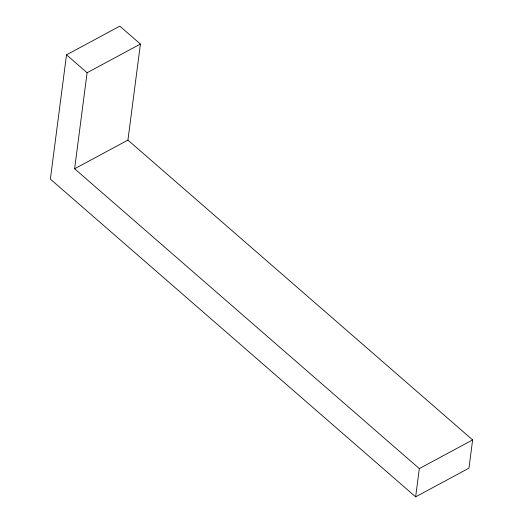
<?xml version="1.0" encoding="UTF-8"?>
<svg xmlns="http://www.w3.org/2000/svg" width="523" height="523" viewBox="0 0 523 523"><rect width="100%" height="100%" fill="white"/><g stroke="black" fill="none" stroke-linecap="round" stroke-linejoin="round"><path stroke-width="0.78" d="M66.513 54.83L50.371 179.121L415.641 496.85L468.961 468.17L472.629 439.921L127.932 140.099L140.412 44.05L119.832 26.15L66.513 54.83L87.093 72.73L74.619 168.772L419.315 468.601L415.641 496.85M87.093 72.73L140.412 44.05M74.619 168.772L127.932 140.099M419.315 468.601L472.629 439.921"/></g></svg>
